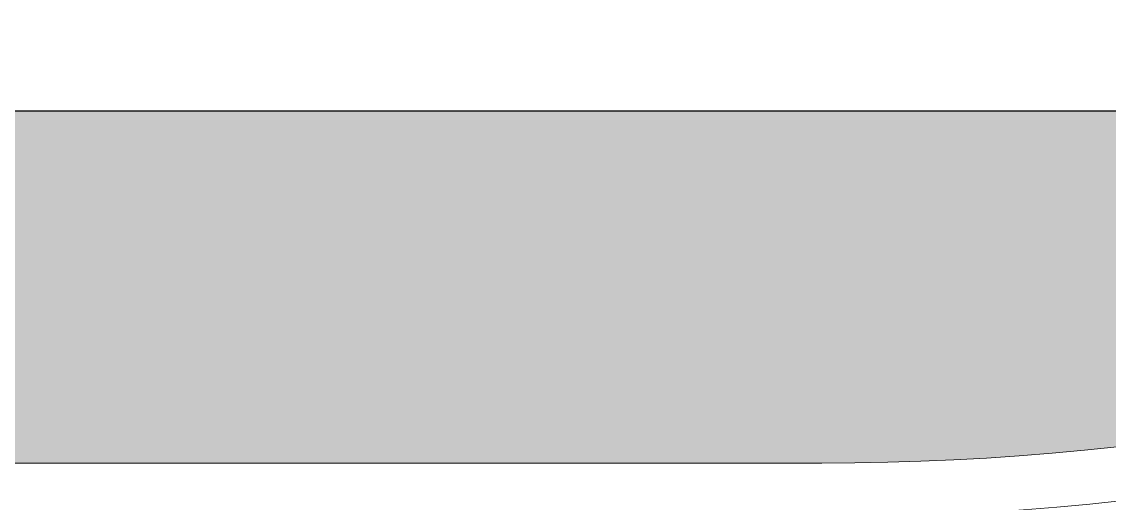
# Model space of a CAD drawing. Header units: millimetres. Extents: x -157642 to 241542, y -22875 to 31024.
# Drawn here: x 135768 to 139778, y 15177 to 16954 of the extents above; entities that cross this region are included whole.
import ezdxf

# ---------------------------------------------------------------- set-up
doc = ezdxf.new("R2010")
doc.units = ezdxf.units.MM
doc.header["$LTSCALE"] = 100
doc.header["$MEASUREMENT"] = 0
doc.layers.add('00-Mepduong', color=3, linetype='Continuous')
doc.layers.add('3.Curb', color=6, linetype='Continuous', lineweight=15)
doc.layers.add('ARC_HATCH', color=8, linetype='Continuous', lineweight=0)

msp = doc.modelspace()

# ---------------------------------------------------------------- hatches: boundary and pattern name
at = {"layer": 'ARC_HATCH'}
h = msp.add_hatch(dxfattribs=at)
h.set_pattern_fill('ANGLE', color=256, scale=100, angle=33.965, style=0)
h.set_pattern_definition([(44.8, (-68750, -5000), (-492.187, 495.6352), [508, -190.5]), (134.8, (-68750, -5000), (-495.6352, -492.187), [508, -190.5])])
edge = h.paths.add_edge_path()
edge.add_line((143596.4, 16625.1), (-30339.9, 16625.1))
edge.add_arc((-25880.1, 23625.1), 8300, 237.49809, 270)
edge.add_line((-25880.1, 15325.1), (138718.9, 15325.1))
edge.add_arc((138718.9, 25125.1), 9800, 270, 299.84822)

# ---------------------------------------------------------------- linework, layer by layer
at = {"layer": '00-Mepduong'}
msp.add_line((-30339.9, 16625.1), (143596.4, 16625.1), dxfattribs=at)
at = {"layer": '3.Curb', "flags": 128}
for points in [[(-34403.1, 30365.6), (-34380.1, 23596.2, 0.413215), (-25880.1, 15125.1), (138718.9, 15125.1, 0.414214), (148718.9, 25125.1), (148718.9, 30989.9)], [(-34203.1, 30366.3), (-34180.1, 23596.8, 0.413215), (-25880.1, 15325.1), (138718.9, 15325.1, 0.414214), (148518.9, 25125.1), (148518.9, 30989.9)]]:
    msp.add_lwpolyline(points, format="xyb", dxfattribs=at)

doc.saveas('drawing.dxf')
